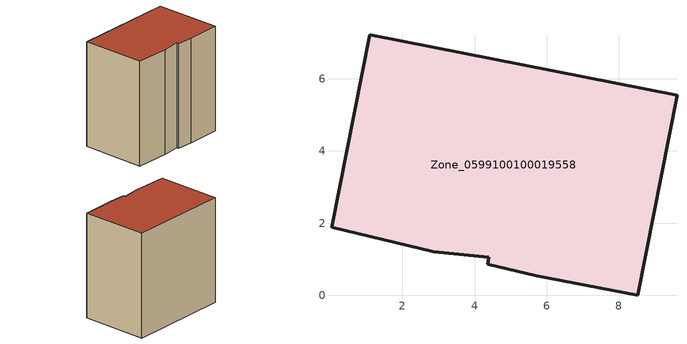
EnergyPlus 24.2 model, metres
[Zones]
Zone_0599100100019558
 floor ground (C_G): 4.4,1.06 2.88,1.22 0.04,1.88 1.1,7.22 9.61,5.54 8.52,0 5.71,0.55 4.36,0.87 z0
 wall outside (C_F): 9.61,5.54 1.1,7.22 0.04,1.88 2.88,1.22 4.4,1.06 4.36,0.87 5.71,0.55 8.52,0 9.61,5.54 z0:8.96
 roof outside (C_R): 5.71,0.55 8.52,0 9.61,5.54 1.1,7.22 0.04,1.88 2.88,1.22 4.4,1.06 4.36,0.87 z8.96
[BUILDING]
Pand.0599100100019558: North Axis=0; Terrain=City; Loads Convergence Tolerance Value=0.04; Temperature Convergence Tolerance Value=0.4; Solar Distribution=FullExterior; Maximum Number of Warmup Days=25; Minimum Number of Warmup Days=1
[Site:Location]
Rotterdam.The.Hague.AP_ZH_NLD Design_Conditions: Latitude=51.96; Longitude=4.45; Time Zone=1; Elevation=-4.5
[SITE:GROUNDTEMPERATURE:BUILDINGSURFACE]
18, 18, 18, 18, 18, 18, 18, 18, 18, 18, 18, 18
[MATERIAL] Thermal Absorptance=0.9; Solar Absorptance=0.7; Visible Absorptance=0.7
Name | Roughness | Thickness | Conductivity | Density | Specific Heat
G.TC.2015-2018 | MediumSmooth | 0.15 | 0.0428571 | 540 | 1210
F.TC.2015-2018 | Rough | 0.3 | 0.0666667 | 1920 | 840
R.TC.2015-2018 | MediumRough | 0.2 | 0.0333333 | 1500 | 1000
[CONSTRUCTION]
C_G: G.TC.2015-2018
C_F: F.TC.2015-2018
C_R: R.TC.2015-2018
[ZONE]
Zone_0599100100019558: Type=1; Multiplier=1; Ceiling Height=Autocalculate; Volume=Autocalculate; Floor Area=autocalculate; Part of Total Floor Area=Yes
[ZONEINFILTRATION:DESIGNFLOWRATE]
Infil_Zone_0599100100019558: Zone or ZoneList or Space or SpaceList=Zone_0599100100019558; Schedule=AlwaysOn; Design Flow Rate Calculation Method=Flow/Area; Flow Rate per Floor Area=0.0015; Constant Term Coefficient=1; Temperature Term Coefficient=0; Velocity Term Coefficient=0; Velocity Squared Term Coefficient=0
[HVACTEMPLATE:ZONE:IDEALLOADSAIRSYSTEM]
Zone_0599100100019558: Maximum Heating Supply Air Temperature=50; Minimum Cooling Supply Air Temperature=13; Maximum Heating Supply Air Humidity Ratio=0.0156; Minimum Cooling Supply Air Humidity Ratio=0.0077; Heating Limit=NoLimit; Cooling Limit=NoLimit; Dehumidification Control Type=ConstantSensibleHeatRatio; Cooling Sensible Heat Ratio=0.7; Dehumidification Setpoint=60; Humidification Control Type=None; Humidification Setpoint=30; Outdoor Air Method=None; Outdoor Air Flow Rate per Person=0.00944; Outdoor Air Flow Rate per Zone Floor Area=0; Outdoor Air Flow Rate per Zone=0; Demand Controlled Ventilation Type=None; Outdoor Air Economizer Type=NoEconomizer; Heat Recovery Type=None; Sensible Heat Recovery Effectiveness=0.7; Latent Heat Recovery Effectiveness=0.65
[ZONECONTROL:THERMOSTAT]
ThermostatControl_Zone_0599100100019558: Zone or ZoneList=Zone_0599100100019558; Control Type Schedule=DualSetpointControlType; Control 1=Thermostat_Zone_0599100100019558; Temperature Difference Between Cutout And Setpoint=0
[THERMOSTATSETPOINT:DUALSETPOINT]
Thermostat_Zone_0599100100019558: Heating Setpoint Temperature Schedule=HeatingSetpoint_Zone_0599100100019558; Cooling Setpoint Temperature Schedule=CoolingSetpoint_Zone_0599100100019558
[SCHEDULE:COMPACT]
HeatingSetpoint_Zone_0599100100019558: Through: 12/31, For: AllDays, Until: 24:00, 21
CoolingSetpoint_Zone_0599100100019558: Through: 12/31, For: AllDays, Until: 24:00, 24
DualSetpointControlType: Through: 12/31, For: AllDays, Until: 24:00, 4
AlwaysOn: Through: 12/31, For: AllDays, Until: 24:00, 1
